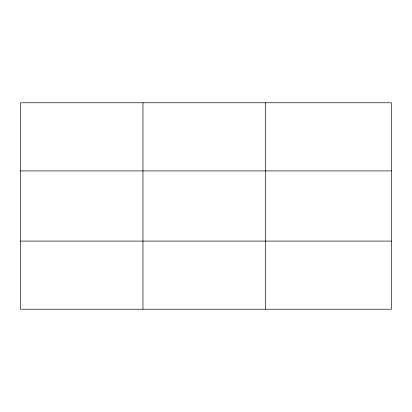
<?xml version="1.0" encoding="UTF-8"?>
<svg xmlns="http://www.w3.org/2000/svg" width="412" height="412" viewBox="0 0 412 412"><rect width="100%" height="100%" fill="white"/><g stroke="black" fill="none" stroke-linecap="round" stroke-linejoin="round"><path stroke-width="0.62" d="M142.964 102.779L142.964 309.221M265.328 102.779L265.328 309.221M391.4 170.903L391.4 102.779L20.6 102.779L20.6 309.221L391.4 309.221L391.4 170.903L20.6 170.903M20.6 241.097L391.4 241.097"/></g></svg>
